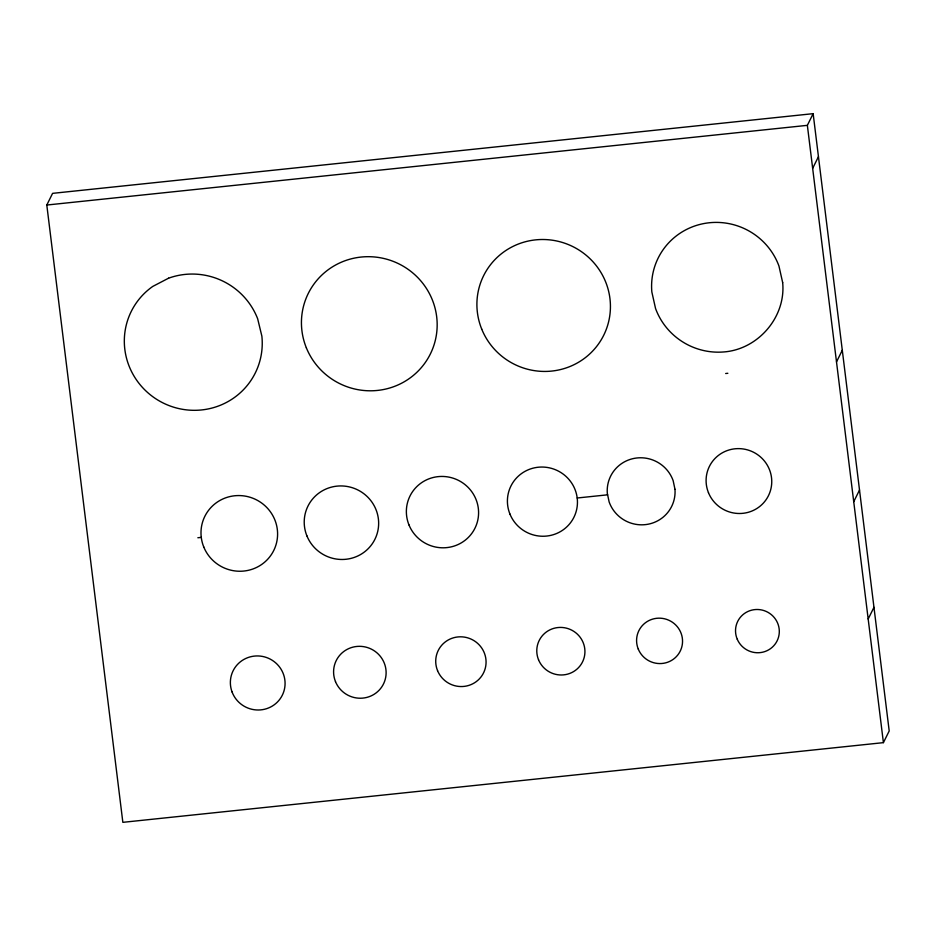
<?xml version="1.0" encoding="UTF-8"?>
<svg xmlns="http://www.w3.org/2000/svg" width="936" height="936" viewBox="0 0 936 936"><rect width="100%" height="100%" fill="white"/><g stroke="black" fill="none" stroke-linecap="round" stroke-linejoin="round"><path stroke-width="1.4" d="M46.8 205.031L52.592 193.354L813.15 113.665L889.2 730.969L883.408 742.646L122.85 822.334L46.8 205.031L807.358 125.342L813.15 113.665M812.659 168.351L818.45 156.686M836.503 361.904L842.295 350.228M853.726 501.708L859.517 490.031M868.175 619.012L873.967 607.335M725.681 373.511L727.845 373.288M197.847 537.755L201.263 537.393M577.196 497.999L607.628 494.816M807.358 125.342L883.408 742.646M782.672 282.613C786.064 317.316 757.704 349.888 723.025 352.006A65.93 64.631 26.4 0 1 655.563 308.552L651.842 291.962A65.93 64.631 26.4 0 1 702.995 223.727A65.93 64.631 26.4 0 1 778.951 266.023L782.672 282.613M168.585 278.191L152.755 286.428A69.229 67.86 26.4 0 0 165.227 403.978A69.229 67.86 26.4 0 0 261.869 336.153L257.669 318.79A69.229 67.86 26.4 0 0 168.585 278.191M674.973 489.294L673.159 480.695A34.059 33.392 26.4 0 0 634.175 458.383A34.059 33.392 26.4 0 0 607.312 493.319L609.125 501.907A34.059 33.392 26.4 0 0 648.11 524.218A34.059 33.392 26.4 0 0 674.973 489.294M306.353 347.818A68.129 66.784 26.4 0 0 422.744 365.906A68.129 66.784 26.4 0 0 378.799 257.505A68.129 66.784 26.4 0 0 306.353 347.818M708.47 492.71A32.959 32.315 26.4 0 0 764.782 501.45A32.959 32.315 26.4 0 0 743.523 449.011A32.959 32.315 26.4 0 0 708.47 492.71M509.945 514.075A35.158 34.468 26.4 0 0 570.012 523.399A35.158 34.468 26.4 0 0 547.338 467.462A35.158 34.468 26.4 0 0 509.945 514.075M408.974 524.932A36.258 35.545 26.4 0 0 470.913 534.561A36.258 35.545 26.4 0 0 447.525 476.869A36.258 35.545 26.4 0 0 408.974 524.932M306.914 535.907A37.358 36.621 26.4 0 0 370.738 545.828A37.358 36.621 26.4 0 0 346.636 486.381A37.358 36.621 26.4 0 0 306.914 535.907M481.736 329.156A67.029 65.707 26.4 0 0 596.244 346.952A67.029 65.707 26.4 0 0 553.012 240.306A67.029 65.707 26.4 0 0 481.736 329.156M203.767 546.998A38.458 37.697 26.4 0 0 269.463 557.201A38.458 37.697 26.4 0 0 244.659 496.021A38.458 37.697 26.4 0 0 203.767 546.998M638.247 649.022A23.072 22.616 26.4 0 0 677.664 655.142A23.072 22.616 26.4 0 0 662.782 618.439A23.072 22.616 26.4 0 0 638.247 649.022M538.528 659.751A24.172 23.692 26.4 0 0 579.817 666.163A24.172 23.692 26.4 0 0 564.232 627.705A24.172 23.692 26.4 0 0 538.528 659.751M437.545 670.609A25.272 24.769 26.4 0 0 480.718 677.325A25.272 24.769 26.4 0 0 464.42 637.112A25.272 24.769 26.4 0 0 437.545 670.609M335.486 681.595A26.372 25.857 26.4 0 0 380.542 688.592A26.372 25.857 26.4 0 0 363.531 646.636A26.372 25.857 26.4 0 0 335.486 681.595M232.046 691.915A27.472 26.933 26.4 0 0 278.752 700.596A27.472 26.933 26.4 0 0 262.373 656.405A27.472 26.933 26.4 0 0 232.046 691.915M737.275 639.276A21.973 21.54 26.4 0 0 774.914 644.389A21.973 21.54 26.4 0 0 760.055 609.687A21.973 21.54 26.4 0 0 737.275 639.276"/></g></svg>
